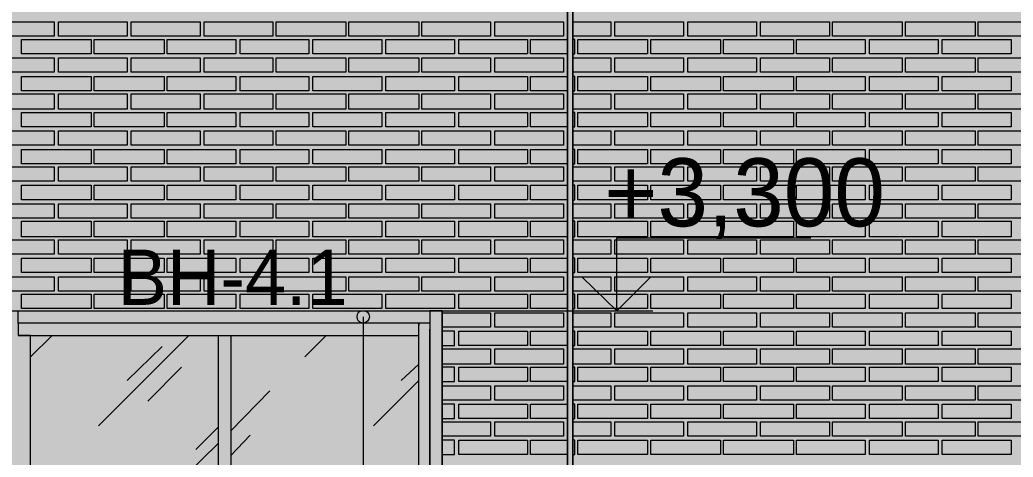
# Model space of a CAD drawing. Header units: millimetres. Extents: x -28928 to 100580, y -22867 to 36490.
# Drawn here: x 2674 to 6767, y -2067 to -267 of the extents above; entities that cross this region are included whole.
import ezdxf

# ---------------------------------------------------------------- set-up
doc = ezdxf.new("R2010")
doc.units = ezdxf.units.MM
doc.layers.add('PDF _Геометрия', color=7, linetype='Continuous', true_color=0x8f8e8d)
doc.layers.add('PDF _Сплошная заливка', color=7, linetype='Continuous', true_color=0xffffff)
doc.layers.add('PDF _Текст', color=7, linetype='Continuous')

msp = doc.modelspace()

# ---------------------------------------------------------------- hatches: boundary and pattern name
at = {"layer": 'PDF _Сплошная заливка', "true_color": 0xdcd6cf, "transparency": 33554559}
h = msp.add_hatch(color=254, dxfattribs=at)
h.paths.add_polyline_path([(-9335.1, -482.4), (-7257.8, -482.4), (-7257.8, -719.3), (-7253.6, -474), (-7245.1, -474), (-7245.1, -719.3), (-7207, -719.3), (-7207, -727.8), (-7164.7, -727.8), (-7164.7, -4713.2), (4931.1, -4713.2), (4931.1, 9028.4), (-9335.1, 9028.4), (-9335.1, 6929.9), (-7274.7, 6929.9), (-7274.7, 4218), (-9335.1, 4218)])
h.paths.add_polyline_path([(-7486.3, -4713.2), (-7486.3, -1163.6), (-9335.1, -1163.6), (-9335.1, -4713.2)])
msp.add_hatch(color=254, dxfattribs=at).paths.add_polyline_path([(29465.3, 1544.1), (29486.4, 1544.1), (29486.4, 9028.4), (4952.2, 9028.4), (4952.2, -4713.2), (29465.3, -4713.2)])

# ---------------------------------------------------------------- linework, layer by layer
at = {"layer": 'PDF _Геометрия', "color": 7, "lineweight": 9}
for points in [[(45263, -4713.2), (-7168.9, -4713.2), (4931.1, -4713.2), (-7168.9, -4713.2), (4931.1, -4713.2), (4931.1, 9028.4), (4931.1, -4764)], [(4952.2, -4764), (4952.2, 9028.4), (4952.2, -4713.2), (29465.3, -4713.2), (4952.2, -4713.2), (29465.3, -4713.2), (29465.3, 1531.4), (29465.3, -4764)], [(4266.8, -1464), (4482.6, -1464), (5134.1, -1464), (5134.1, -1163.6), (5933.7, -1163.6)], [(2616.8, -1464), (4414.9, -1464), (4414.9, -4163.2), (4414.9, -4087), (4414.9, -2813.6), (4414.9, -1540.1), (4414.9, -1464), (4364.1, -1464), (4364.1, -1540.1), (4364.1, -2813.6), (4364.1, -1540.1)], [(4981.8, -1464), (5282.2, -1464)], [(4089.1, -1489.3), (4089.1, -2496.3), (4508, -2496.3), (4376.8, -2496.3)], [(4317.6, -1514.7), (4317.6, -1523.2)], [(4364.1, -4154.7), (4364.1, -4087), (4364.1, -2813.6), (4364.1, -4112.4), (4317.6, -4112.4), (4317.6, -2813.6), (4317.6, -1540.1)], [(2667.6, -4112.4), (2718.4, -4112.4), (2718.4, -2813.6), (2718.4, -1565.5), (2667.6, -1565.5)], [(2718.4, -1654.3), (2807.2, -1565.5)], [(2997.6, -1937.8), (3369.9, -1565.5)], [(3848, -1654.3), (3936.8, -1565.5)], [(3116.1, -1751.6), (3259.9, -1612)], [(3200.7, -1836.3), (3340.3, -1696.6)], [(4245.7, -1751.6), (4317.6, -1684)], [(4131.4, -1937.8), (4317.6, -1751.6)], [(3543.4, -1959), (3704.1, -1794)], [(3399.5, -2035.1), (3492.6, -1942)], [(3543.4, -2060.5), (3623.7, -1975.9)], [(3281.1, -2217), (3492.6, -2009.7)]]:
    msp.add_lwpolyline(points, dxfattribs=at)
at = {"layer": 'PDF _Геометрия', "lineweight": 9}
for points in [[(2815.7, -275.1), (2815.7, -334.3), (2532.2, -334.3), (2532.2, -275.1)], [(3116.1, -275.1), (3116.1, -334.3), (2832.6, -334.3), (2832.6, -275.1)], [(3416.4, -275.1), (3416.4, -334.3), (3133, -334.3), (3133, -275.1)], [(3716.8, -275.1), (3716.8, -334.3), (3433.4, -334.3), (3433.4, -275.1)], [(4017.2, -275.1), (4017.2, -334.3), (3729.5, -334.3), (3729.5, -275.1)], [(4317.6, -275.1), (4317.6, -334.3), (4029.9, -334.3), (4029.9, -275.1)], [(4613.7, -275.1), (4613.7, -334.3), (4330.3, -334.3), (4330.3, -275.1)], [(4914.1, -275.1), (4914.1, -334.3), (4630.7, -334.3), (4630.7, -275.1)], [(5409.1, -275.1), (5409.1, -334.3), (5125.7, -334.3), (5125.7, -275.1)], [(5709.5, -275.1), (5709.5, -334.3), (5426.1, -334.3), (5426.1, -275.1)], [(6009.9, -275.1), (6009.9, -334.3), (5726.4, -334.3), (5726.4, -275.1)], [(6310.3, -275.1), (6310.3, -334.3), (6022.6, -334.3), (6022.6, -275.1)], [(6610.7, -275.1), (6610.7, -334.3), (6323, -334.3), (6323, -275.1)], [(6911.1, -275.1), (6911.1, -334.3), (6623.4, -334.3), (6623.4, -275.1)], [(2968, -406.3), (2824.1, -406.3), (2680.3, -406.3), (2680.3, -347), (2824.1, -347), (2968, -347)], [(3268.4, -406.3), (3124.5, -406.3), (2980.7, -406.3), (2980.7, -347), (3124.5, -347), (3268.4, -347)], [(3564.5, -406.3), (3424.9, -406.3), (3281.1, -406.3), (3281.1, -347), (3424.9, -347), (3564.5, -347)], [(3864.9, -406.3), (3725.3, -406.3), (3581.4, -406.3), (3581.4, -347), (3725.3, -347), (3864.9, -347)], [(4165.3, -406.3), (4021.4, -406.3), (3881.8, -406.3), (3881.8, -347), (4021.4, -347), (4165.3, -347)], [(4465.7, -406.3), (4321.8, -406.3), (4182.2, -406.3), (4182.2, -347), (4321.8, -347), (4465.7, -347)], [(4766.1, -406.3), (4622.2, -406.3), (4482.6, -406.3), (4482.6, -347), (4622.2, -347), (4766.1, -347)], [(5261.1, -406.3), (5117.2, -406.3), (4973.4, -406.3), (4973.4, -347), (5117.2, -347), (5261.1, -347)], [(5561.4, -406.3), (5417.6, -406.3), (5273.7, -406.3), (5273.7, -347), (5417.6, -347), (5561.4, -347)], [(5861.8, -406.3), (5718, -406.3), (5574.1, -406.3), (5574.1, -347), (5718, -347), (5861.8, -347)], [(6158, -406.3), (6018.4, -406.3), (5874.5, -406.3), (5874.5, -347), (6018.4, -347), (6158, -347)], [(6458.4, -406.3), (6318.7, -406.3), (6174.9, -406.3), (6174.9, -347), (6318.7, -347), (6458.4, -347)], [(6758.7, -406.3), (6614.9, -406.3), (6475.3, -406.3), (6475.3, -347), (6614.9, -347), (6758.7, -347)], [(2815.7, -423.2), (2815.7, -482.4), (2532.2, -482.4), (2532.2, -423.2)], [(3116.1, -423.2), (3116.1, -482.4), (2832.6, -482.4), (2832.6, -423.2)], [(3416.4, -423.2), (3416.4, -482.4), (3133, -482.4), (3133, -423.2)], [(3716.8, -423.2), (3716.8, -482.4), (3433.4, -482.4), (3433.4, -423.2)], [(4017.2, -423.2), (4017.2, -482.4), (3729.5, -482.4), (3729.5, -423.2)], [(4317.6, -423.2), (4317.6, -482.4), (4029.9, -482.4), (4029.9, -423.2)], [(4613.7, -423.2), (4613.7, -482.4), (4330.3, -482.4), (4330.3, -423.2)], [(4914.1, -423.2), (4914.1, -482.4), (4630.7, -482.4), (4630.7, -423.2)], [(5409.1, -423.2), (5409.1, -482.4), (5125.7, -482.4), (5125.7, -423.2)], [(5709.5, -423.2), (5709.5, -482.4), (5426.1, -482.4), (5426.1, -423.2)], [(6009.9, -423.2), (6009.9, -482.4), (5726.4, -482.4), (5726.4, -423.2)], [(6310.3, -423.2), (6310.3, -482.4), (6022.6, -482.4), (6022.6, -423.2)], [(6610.7, -423.2), (6610.7, -482.4), (6323, -482.4), (6323, -423.2)], [(6911.1, -423.2), (6911.1, -482.4), (6623.4, -482.4), (6623.4, -423.2)], [(2968, -558.6), (2824.1, -558.6), (2680.3, -558.6), (2680.3, -499.3), (2824.1, -499.3), (2968, -499.3)], [(3268.4, -558.6), (3124.5, -558.6), (2980.7, -558.6), (2980.7, -499.3), (3124.5, -499.3), (3268.4, -499.3)], [(3564.5, -558.6), (3424.9, -558.6), (3281.1, -558.6), (3281.1, -499.3), (3424.9, -499.3), (3564.5, -499.3)], [(3864.9, -558.6), (3725.3, -558.6), (3581.4, -558.6), (3581.4, -499.3), (3725.3, -499.3), (3864.9, -499.3)], [(4165.3, -558.6), (4021.4, -558.6), (3881.8, -558.6), (3881.8, -499.3), (4021.4, -499.3), (4165.3, -499.3)], [(4465.7, -558.6), (4321.8, -558.6), (4182.2, -558.6), (4182.2, -499.3), (4321.8, -499.3), (4465.7, -499.3)], [(4766.1, -558.6), (4622.2, -558.6), (4482.6, -558.6), (4482.6, -499.3), (4622.2, -499.3), (4766.1, -499.3)], [(5261.1, -558.6), (5117.2, -558.6), (4973.4, -558.6), (4973.4, -499.3), (5117.2, -499.3), (5261.1, -499.3)], [(5561.4, -558.6), (5417.6, -558.6), (5273.7, -558.6), (5273.7, -499.3), (5417.6, -499.3), (5561.4, -499.3)], [(5861.8, -558.6), (5718, -558.6), (5574.1, -558.6), (5574.1, -499.3), (5718, -499.3), (5861.8, -499.3)], [(6158, -558.6), (6018.4, -558.6), (5874.5, -558.6), (5874.5, -499.3), (6018.4, -499.3), (6158, -499.3)], [(6458.4, -558.6), (6318.7, -558.6), (6174.9, -558.6), (6174.9, -499.3), (6318.7, -499.3), (6458.4, -499.3)], [(6758.7, -558.6), (6614.9, -558.6), (6475.3, -558.6), (6475.3, -499.3), (6614.9, -499.3), (6758.7, -499.3)], [(2815.7, -571.3), (2815.7, -634.7), (2532.2, -634.7), (2532.2, -571.3)], [(3116.1, -571.3), (3116.1, -634.7), (2832.6, -634.7), (2832.6, -571.3)], [(3416.4, -571.3), (3416.4, -634.7), (3133, -634.7), (3133, -571.3)], [(3716.8, -571.3), (3716.8, -634.7), (3433.4, -634.7), (3433.4, -571.3)], [(4017.2, -571.3), (4017.2, -634.7), (3729.5, -634.7), (3729.5, -571.3)], [(4317.6, -571.3), (4317.6, -634.7), (4029.9, -634.7), (4029.9, -571.3)], [(4613.7, -571.3), (4613.7, -634.7), (4330.3, -634.7), (4330.3, -571.3)], [(4914.1, -571.3), (4914.1, -634.7), (4630.7, -634.7), (4630.7, -571.3)], [(5409.1, -571.3), (5409.1, -634.7), (5125.7, -634.7), (5125.7, -571.3)], [(5709.5, -571.3), (5709.5, -634.7), (5426.1, -634.7), (5426.1, -571.3)], [(6009.9, -571.3), (6009.9, -634.7), (5726.4, -634.7), (5726.4, -571.3)], [(6310.3, -571.3), (6310.3, -634.7), (6022.6, -634.7), (6022.6, -571.3)], [(6610.7, -571.3), (6610.7, -634.7), (6323, -634.7), (6323, -571.3)], [(6911.1, -571.3), (6911.1, -634.7), (6623.4, -634.7), (6623.4, -571.3)], [(2968, -706.6), (2824.1, -706.6), (2680.3, -706.6), (2680.3, -647.4), (2824.1, -647.4), (2968, -647.4)], [(3268.4, -706.6), (3124.5, -706.6), (2980.7, -706.6), (2980.7, -647.4), (3124.5, -647.4), (3268.4, -647.4)], [(3564.5, -706.6), (3424.9, -706.6), (3281.1, -706.6), (3281.1, -647.4), (3424.9, -647.4), (3564.5, -647.4)], [(3864.9, -706.6), (3725.3, -706.6), (3581.4, -706.6), (3581.4, -647.4), (3725.3, -647.4), (3864.9, -647.4)], [(4165.3, -706.6), (4021.4, -706.6), (3881.8, -706.6), (3881.8, -647.4), (4021.4, -647.4), (4165.3, -647.4)], [(4465.7, -706.6), (4321.8, -706.6), (4182.2, -706.6), (4182.2, -647.4), (4321.8, -647.4), (4465.7, -647.4)], [(4766.1, -706.6), (4622.2, -706.6), (4482.6, -706.6), (4482.6, -647.4), (4622.2, -647.4), (4766.1, -647.4)], [(5261.1, -706.6), (5117.2, -706.6), (4973.4, -706.6), (4973.4, -647.4), (5117.2, -647.4), (5261.1, -647.4)], [(5561.4, -706.6), (5417.6, -706.6), (5273.7, -706.6), (5273.7, -647.4), (5417.6, -647.4), (5561.4, -647.4)], [(5861.8, -706.6), (5718, -706.6), (5574.1, -706.6), (5574.1, -647.4), (5718, -647.4), (5861.8, -647.4)], [(6158, -706.6), (6018.4, -706.6), (5874.5, -706.6), (5874.5, -647.4), (6018.4, -647.4), (6158, -647.4)], [(6458.4, -706.6), (6318.7, -706.6), (6174.9, -706.6), (6174.9, -647.4), (6318.7, -647.4), (6458.4, -647.4)], [(6758.7, -706.6), (6614.9, -706.6), (6475.3, -706.6), (6475.3, -647.4), (6614.9, -647.4), (6758.7, -647.4)], [(2815.7, -723.6), (2815.7, -782.8), (2532.2, -782.8), (2532.2, -723.6)], [(3116.1, -723.6), (3116.1, -782.8), (2832.6, -782.8), (2832.6, -723.6)], [(3416.4, -723.6), (3416.4, -782.8), (3133, -782.8), (3133, -723.6)], [(3716.8, -723.6), (3716.8, -782.8), (3433.4, -782.8), (3433.4, -723.6)], [(4017.2, -723.6), (4017.2, -782.8), (3729.5, -782.8), (3729.5, -723.6)], [(4317.6, -723.6), (4317.6, -782.8), (4029.9, -782.8), (4029.9, -723.6)], [(4613.7, -723.6), (4613.7, -782.8), (4330.3, -782.8), (4330.3, -723.6)], [(4914.1, -723.6), (4914.1, -782.8), (4630.7, -782.8), (4630.7, -723.6)], [(5409.1, -723.6), (5409.1, -782.8), (5125.7, -782.8), (5125.7, -723.6)], [(5709.5, -723.6), (5709.5, -782.8), (5426.1, -782.8), (5426.1, -723.6)], [(6009.9, -723.6), (6009.9, -782.8), (5726.4, -782.8), (5726.4, -723.6)], [(6310.3, -723.6), (6310.3, -782.8), (6022.6, -782.8), (6022.6, -723.6)], [(6610.7, -723.6), (6610.7, -782.8), (6323, -782.8), (6323, -723.6)], [(6911.1, -723.6), (6911.1, -782.8), (6623.4, -782.8), (6623.4, -723.6)], [(2968, -859), (2824.1, -859), (2680.3, -859), (2680.3, -799.7), (2824.1, -799.7), (2968, -799.7)], [(3268.4, -859), (3124.5, -859), (2980.7, -859), (2980.7, -799.7), (3124.5, -799.7), (3268.4, -799.7)], [(3564.5, -859), (3424.9, -859), (3281.1, -859), (3281.1, -799.7), (3424.9, -799.7), (3564.5, -799.7)], [(3864.9, -859), (3725.3, -859), (3581.4, -859), (3581.4, -799.7), (3725.3, -799.7), (3864.9, -799.7)], [(4165.3, -859), (4021.4, -859), (3881.8, -859), (3881.8, -799.7), (4021.4, -799.7), (4165.3, -799.7)], [(4465.7, -859), (4321.8, -859), (4182.2, -859), (4182.2, -799.7), (4321.8, -799.7), (4465.7, -799.7)], [(4766.1, -859), (4622.2, -859), (4482.6, -859), (4482.6, -799.7), (4622.2, -799.7), (4766.1, -799.7)], [(5261.1, -859), (5117.2, -859), (4973.4, -859), (4973.4, -799.7), (5117.2, -799.7), (5261.1, -799.7)], [(5561.4, -859), (5417.6, -859), (5273.7, -859), (5273.7, -799.7), (5417.6, -799.7), (5561.4, -799.7)], [(5861.8, -859), (5718, -859), (5574.1, -859), (5574.1, -799.7), (5718, -799.7), (5861.8, -799.7)], [(6158, -859), (6018.4, -859), (5874.5, -859), (5874.5, -799.7), (6018.4, -799.7), (6158, -799.7)], [(6458.4, -859), (6318.7, -859), (6174.9, -859), (6174.9, -799.7), (6318.7, -799.7), (6458.4, -799.7)], [(6758.7, -859), (6614.9, -859), (6475.3, -859), (6475.3, -799.7), (6614.9, -799.7), (6758.7, -799.7)], [(2815.7, -871.6), (2815.7, -930.9), (2532.2, -930.9), (2532.2, -871.6)], [(3116.1, -871.6), (3116.1, -930.9), (2832.6, -930.9), (2832.6, -871.6)], [(3416.4, -871.6), (3416.4, -930.9), (3133, -930.9), (3133, -871.6)], [(3716.8, -871.6), (3716.8, -930.9), (3433.4, -930.9), (3433.4, -871.6)], [(4017.2, -871.6), (4017.2, -930.9), (3729.5, -930.9), (3729.5, -871.6)], [(4317.6, -871.6), (4317.6, -930.9), (4029.9, -930.9), (4029.9, -871.6)], [(4613.7, -871.6), (4613.7, -930.9), (4330.3, -930.9), (4330.3, -871.6)], [(4914.1, -871.6), (4914.1, -930.9), (4630.7, -930.9), (4630.7, -871.6)], [(5409.1, -871.6), (5409.1, -930.9), (5125.7, -930.9), (5125.7, -871.6)], [(5709.5, -871.6), (5709.5, -930.9), (5426.1, -930.9), (5426.1, -871.6)], [(6009.9, -871.6), (6009.9, -930.9), (5726.4, -930.9), (5726.4, -871.6)], [(6310.3, -871.6), (6310.3, -930.9), (6022.6, -930.9), (6022.6, -871.6)], [(6610.7, -871.6), (6610.7, -930.9), (6323, -930.9), (6323, -871.6)], [(6911.1, -871.6), (6911.1, -930.9), (6623.4, -930.9), (6623.4, -871.6)], [(2968, -1007), (2824.1, -1007), (2680.3, -1007), (2680.3, -947.8), (2824.1, -947.8), (2968, -947.8)], [(3268.4, -1007), (3124.5, -1007), (2980.7, -1007), (2980.7, -947.8), (3124.5, -947.8), (3268.4, -947.8)], [(3564.5, -1007), (3424.9, -1007), (3281.1, -1007), (3281.1, -947.8), (3424.9, -947.8), (3564.5, -947.8)], [(3864.9, -1007), (3725.3, -1007), (3581.4, -1007), (3581.4, -947.8), (3725.3, -947.8), (3864.9, -947.8)], [(4165.3, -1007), (4021.4, -1007), (3881.8, -1007), (3881.8, -947.8), (4021.4, -947.8), (4165.3, -947.8)], [(4465.7, -1007), (4321.8, -1007), (4182.2, -1007), (4182.2, -947.8), (4321.8, -947.8), (4465.7, -947.8)], [(4766.1, -1007), (4622.2, -1007), (4482.6, -1007), (4482.6, -947.8), (4622.2, -947.8), (4766.1, -947.8)], [(5261.1, -1007), (5117.2, -1007), (4973.4, -1007), (4973.4, -947.8), (5117.2, -947.8), (5261.1, -947.8)], [(5561.4, -1007), (5417.6, -1007), (5273.7, -1007), (5273.7, -947.8), (5417.6, -947.8), (5561.4, -947.8)], [(5861.8, -1007), (5718, -1007), (5574.1, -1007), (5574.1, -947.8), (5718, -947.8), (5861.8, -947.8)], [(6158, -1007), (6018.4, -1007), (5874.5, -1007), (5874.5, -947.8), (6018.4, -947.8), (6158, -947.8)], [(6458.4, -1007), (6318.7, -1007), (6174.9, -1007), (6174.9, -947.8), (6318.7, -947.8), (6458.4, -947.8)], [(6758.7, -1007), (6614.9, -1007), (6475.3, -1007), (6475.3, -947.8), (6614.9, -947.8), (6758.7, -947.8)], [(2815.7, -1024), (2815.7, -1083.2), (2532.2, -1083.2), (2532.2, -1024)], [(3116.1, -1024), (3116.1, -1083.2), (2832.6, -1083.2), (2832.6, -1024)], [(3416.4, -1024), (3416.4, -1083.2), (3133, -1083.2), (3133, -1024)], [(3716.8, -1024), (3716.8, -1083.2), (3433.4, -1083.2), (3433.4, -1024)], [(4017.2, -1024), (4017.2, -1083.2), (3729.5, -1083.2), (3729.5, -1024)], [(4317.6, -1024), (4317.6, -1083.2), (4029.9, -1083.2), (4029.9, -1024)], [(4613.7, -1024), (4613.7, -1083.2), (4330.3, -1083.2), (4330.3, -1024)], [(4914.1, -1024), (4914.1, -1083.2), (4630.7, -1083.2), (4630.7, -1024)], [(5409.1, -1024), (5409.1, -1083.2), (5125.7, -1083.2), (5125.7, -1024)], [(5709.5, -1024), (5709.5, -1083.2), (5426.1, -1083.2), (5426.1, -1024)], [(6009.9, -1024), (6009.9, -1083.2), (5726.4, -1083.2), (5726.4, -1024)], [(6310.3, -1024), (6310.3, -1083.2), (6022.6, -1083.2), (6022.6, -1024)], [(6610.7, -1024), (6610.7, -1083.2), (6323, -1083.2), (6323, -1024)], [(6911.1, -1024), (6911.1, -1083.2), (6623.4, -1083.2), (6623.4, -1024)], [(2968, -1159.3), (2824.1, -1159.3), (2680.3, -1159.3), (2680.3, -1095.9), (2824.1, -1095.9), (2968, -1095.9)], [(3268.4, -1159.3), (3124.5, -1159.3), (2980.7, -1159.3), (2980.7, -1095.9), (3124.5, -1095.9), (3268.4, -1095.9)], [(3564.5, -1159.3), (3424.9, -1159.3), (3281.1, -1159.3), (3281.1, -1095.9), (3424.9, -1095.9), (3564.5, -1095.9)], [(3864.9, -1159.3), (3725.3, -1159.3), (3581.4, -1159.3), (3581.4, -1095.9), (3725.3, -1095.9), (3864.9, -1095.9)], [(4165.3, -1159.3), (4021.4, -1159.3), (3881.8, -1159.3), (3881.8, -1095.9), (4021.4, -1095.9), (4165.3, -1095.9)], [(4465.7, -1159.3), (4321.8, -1159.3), (4182.2, -1159.3), (4182.2, -1095.9), (4321.8, -1095.9), (4465.7, -1095.9)], [(4766.1, -1159.3), (4622.2, -1159.3), (4482.6, -1159.3), (4482.6, -1095.9), (4622.2, -1095.9), (4766.1, -1095.9)], [(5261.1, -1159.3), (5117.2, -1159.3), (4973.4, -1159.3), (4973.4, -1095.9), (5117.2, -1095.9), (5261.1, -1095.9)], [(5561.4, -1159.3), (5417.6, -1159.3), (5273.7, -1159.3), (5273.7, -1095.9), (5417.6, -1095.9), (5561.4, -1095.9)], [(5861.8, -1159.3), (5718, -1159.3), (5574.1, -1159.3), (5574.1, -1095.9), (5718, -1095.9), (5861.8, -1095.9)], [(6158, -1159.3), (6018.4, -1159.3), (5874.5, -1159.3), (5874.5, -1095.9), (6018.4, -1095.9), (6158, -1095.9)], [(6458.4, -1159.3), (6318.7, -1159.3), (6174.9, -1159.3), (6174.9, -1095.9), (6318.7, -1095.9), (6458.4, -1095.9)], [(6758.7, -1159.3), (6614.9, -1159.3), (6475.3, -1159.3), (6475.3, -1095.9), (6614.9, -1095.9), (6758.7, -1095.9)], [(2815.7, -1172), (2815.7, -1231.3), (2532.2, -1231.3), (2532.2, -1172)], [(3116.1, -1172), (3116.1, -1231.3), (2832.6, -1231.3), (2832.6, -1172)], [(3416.4, -1172), (3416.4, -1231.3), (3133, -1231.3), (3133, -1172)], [(3716.8, -1172), (3716.8, -1231.3), (3433.4, -1231.3), (3433.4, -1172)], [(4017.2, -1172), (4017.2, -1231.3), (3729.5, -1231.3), (3729.5, -1172)], [(4317.6, -1172), (4317.6, -1231.3), (4029.9, -1231.3), (4029.9, -1172)], [(4613.7, -1172), (4613.7, -1231.3), (4330.3, -1231.3), (4330.3, -1172)], [(4914.1, -1172), (4914.1, -1231.3), (4630.7, -1231.3), (4630.7, -1172)], [(5409.1, -1172), (5409.1, -1231.3), (5125.7, -1231.3), (5125.7, -1172)], [(5709.5, -1172), (5709.5, -1231.3), (5426.1, -1231.3), (5426.1, -1172)], [(6009.9, -1172), (6009.9, -1231.3), (5726.4, -1231.3), (5726.4, -1172)], [(6310.3, -1172), (6310.3, -1231.3), (6022.6, -1231.3), (6022.6, -1172)], [(6610.7, -1172), (6610.7, -1231.3), (6323, -1231.3), (6323, -1172)], [(6911.1, -1172), (6911.1, -1231.3), (6623.4, -1231.3), (6623.4, -1172)], [(2968, -1307.4), (2824.1, -1307.4), (2680.3, -1307.4), (2680.3, -1248.2), (2824.1, -1248.2), (2968, -1248.2)], [(3268.4, -1307.4), (3124.5, -1307.4), (2980.7, -1307.4), (2980.7, -1248.2), (3124.5, -1248.2), (3268.4, -1248.2)], [(3564.5, -1307.4), (3424.9, -1307.4), (3281.1, -1307.4), (3281.1, -1248.2), (3424.9, -1248.2), (3564.5, -1248.2)], [(3864.9, -1307.4), (3725.3, -1307.4), (3581.4, -1307.4), (3581.4, -1248.2), (3725.3, -1248.2), (3864.9, -1248.2)], [(4165.3, -1307.4), (4021.4, -1307.4), (3881.8, -1307.4), (3881.8, -1248.2), (4021.4, -1248.2), (4165.3, -1248.2)], [(4465.7, -1307.4), (4321.8, -1307.4), (4182.2, -1307.4), (4182.2, -1248.2), (4321.8, -1248.2), (4465.7, -1248.2)], [(4766.1, -1307.4), (4622.2, -1307.4), (4482.6, -1307.4), (4482.6, -1248.2), (4622.2, -1248.2), (4766.1, -1248.2)], [(5261.1, -1307.4), (5117.2, -1307.4), (4973.4, -1307.4), (4973.4, -1248.2), (5117.2, -1248.2), (5261.1, -1248.2)], [(5561.4, -1307.4), (5417.6, -1307.4), (5273.7, -1307.4), (5273.7, -1248.2), (5417.6, -1248.2), (5561.4, -1248.2)], [(5861.8, -1307.4), (5718, -1307.4), (5574.1, -1307.4), (5574.1, -1248.2), (5718, -1248.2), (5861.8, -1248.2)], [(6158, -1307.4), (6018.4, -1307.4), (5874.5, -1307.4), (5874.5, -1248.2), (6018.4, -1248.2), (6158, -1248.2)], [(6458.4, -1307.4), (6318.7, -1307.4), (6174.9, -1307.4), (6174.9, -1248.2), (6318.7, -1248.2), (6458.4, -1248.2)], [(6758.7, -1307.4), (6614.9, -1307.4), (6475.3, -1307.4), (6475.3, -1248.2), (6614.9, -1248.2), (6758.7, -1248.2)], [(2815.7, -1324.3), (2815.7, -1383.6), (2532.2, -1383.6), (2532.2, -1324.3)], [(3116.1, -1324.3), (3116.1, -1383.6), (2832.6, -1383.6), (2832.6, -1324.3)], [(3416.4, -1324.3), (3416.4, -1383.6), (3133, -1383.6), (3133, -1324.3)], [(3716.8, -1324.3), (3716.8, -1383.6), (3433.4, -1383.6), (3433.4, -1324.3)], [(4017.2, -1324.3), (4017.2, -1383.6), (3729.5, -1383.6), (3729.5, -1324.3)], [(4317.6, -1324.3), (4317.6, -1383.6), (4029.9, -1383.6), (4029.9, -1324.3)], [(4613.7, -1324.3), (4613.7, -1383.6), (4330.3, -1383.6), (4330.3, -1324.3)], [(4914.1, -1324.3), (4914.1, -1383.6), (4630.7, -1383.6), (4630.7, -1324.3)], [(5409.1, -1324.3), (5409.1, -1383.6), (5125.7, -1383.6), (5125.7, -1324.3)], [(5709.5, -1324.3), (5709.5, -1383.6), (5426.1, -1383.6), (5426.1, -1324.3)], [(6009.9, -1324.3), (6009.9, -1383.6), (5726.4, -1383.6), (5726.4, -1324.3)], [(6310.3, -1324.3), (6310.3, -1383.6), (6022.6, -1383.6), (6022.6, -1324.3)], [(6610.7, -1324.3), (6610.7, -1383.6), (6323, -1383.6), (6323, -1324.3)], [(6911.1, -1324.3), (6911.1, -1383.6), (6623.4, -1383.6), (6623.4, -1324.3)], [(2968, -1455.5), (2824.1, -1455.5), (2680.3, -1455.5), (2680.3, -1396.3), (2824.1, -1396.3), (2968, -1396.3)], [(3268.4, -1455.5), (3124.5, -1455.5), (2980.7, -1455.5), (2980.7, -1396.3), (3124.5, -1396.3), (3268.4, -1396.3)], [(3564.5, -1455.5), (3424.9, -1455.5), (3281.1, -1455.5), (3281.1, -1396.3), (3424.9, -1396.3), (3564.5, -1396.3)], [(3864.9, -1455.5), (3725.3, -1455.5), (3581.4, -1455.5), (3581.4, -1396.3), (3725.3, -1396.3), (3864.9, -1396.3)], [(4165.3, -1455.5), (4021.4, -1455.5), (3881.8, -1455.5), (3881.8, -1396.3), (4021.4, -1396.3), (4165.3, -1396.3)], [(4465.7, -1455.5), (4321.8, -1455.5), (4182.2, -1455.5), (4182.2, -1396.3), (4321.8, -1396.3), (4465.7, -1396.3)], [(4766.1, -1455.5), (4622.2, -1455.5), (4482.6, -1455.5), (4482.6, -1396.3), (4622.2, -1396.3), (4766.1, -1396.3)], [(5261.1, -1455.5), (5117.2, -1455.5), (4973.4, -1455.5), (4973.4, -1396.3), (5117.2, -1396.3), (5261.1, -1396.3)], [(5561.4, -1455.5), (5417.6, -1455.5), (5273.7, -1455.5), (5273.7, -1396.3), (5417.6, -1396.3), (5561.4, -1396.3)], [(5861.8, -1455.5), (5718, -1455.5), (5574.1, -1455.5), (5574.1, -1396.3), (5718, -1396.3), (5861.8, -1396.3)], [(6158, -1455.5), (6018.4, -1455.5), (5874.5, -1455.5), (5874.5, -1396.3), (6018.4, -1396.3), (6158, -1396.3)], [(6458.4, -1455.5), (6318.7, -1455.5), (6174.9, -1455.5), (6174.9, -1396.3), (6318.7, -1396.3), (6458.4, -1396.3)], [(6758.7, -1455.5), (6614.9, -1455.5), (6475.3, -1455.5), (6475.3, -1396.3), (6614.9, -1396.3), (6758.7, -1396.3)], [(4914.1, -1472.4), (4914.1, -1531.6), (4630.7, -1531.6), (4630.7, -1472.4)], [(5409.1, -1472.4), (5409.1, -1531.6), (5125.7, -1531.6), (5125.7, -1472.4)], [(5709.5, -1472.4), (5709.5, -1531.6), (5426.1, -1531.6), (5426.1, -1472.4)], [(6009.9, -1472.4), (6009.9, -1531.6), (5726.4, -1531.6), (5726.4, -1472.4)], [(6310.3, -1472.4), (6310.3, -1531.6), (6022.6, -1531.6), (6022.6, -1472.4)], [(6610.7, -1472.4), (6610.7, -1531.6), (6323, -1531.6), (6323, -1472.4)], [(6911.1, -1472.4), (6911.1, -1531.6), (6623.4, -1531.6), (6623.4, -1472.4)], [(4766.1, -1607.8), (4622.2, -1607.8), (4482.6, -1607.8), (4482.6, -1548.6), (4622.2, -1548.6), (4766.1, -1548.6)], [(5261.1, -1607.8), (5117.2, -1607.8), (4973.4, -1607.8), (4973.4, -1548.6), (5117.2, -1548.6), (5261.1, -1548.6)], [(5561.4, -1607.8), (5417.6, -1607.8), (5273.7, -1607.8), (5273.7, -1548.6), (5417.6, -1548.6), (5561.4, -1548.6)], [(5861.8, -1607.8), (5718, -1607.8), (5574.1, -1607.8), (5574.1, -1548.6), (5718, -1548.6), (5861.8, -1548.6)], [(6158, -1607.8), (6018.4, -1607.8), (5874.5, -1607.8), (5874.5, -1548.6), (6018.4, -1548.6), (6158, -1548.6)], [(6458.4, -1607.8), (6318.7, -1607.8), (6174.9, -1607.8), (6174.9, -1548.6), (6318.7, -1548.6), (6458.4, -1548.6)], [(6758.7, -1607.8), (6614.9, -1607.8), (6475.3, -1607.8), (6475.3, -1548.6), (6614.9, -1548.6), (6758.7, -1548.6)], [(4914.1, -1620.5), (4914.1, -1684), (4630.7, -1684), (4630.7, -1620.5)], [(5409.1, -1620.5), (5409.1, -1684), (5125.7, -1684), (5125.7, -1620.5)], [(5709.5, -1620.5), (5709.5, -1684), (5426.1, -1684), (5426.1, -1620.5)], [(6009.9, -1620.5), (6009.9, -1684), (5726.4, -1684), (5726.4, -1620.5)], [(6310.3, -1620.5), (6310.3, -1684), (6022.6, -1684), (6022.6, -1620.5)], [(6610.7, -1620.5), (6610.7, -1684), (6323, -1684), (6323, -1620.5)], [(6911.1, -1620.5), (6911.1, -1684), (6623.4, -1684), (6623.4, -1620.5)], [(4766.1, -1755.9), (4622.2, -1755.9), (4482.6, -1755.9), (4482.6, -1696.6), (4622.2, -1696.6), (4766.1, -1696.6)], [(5261.1, -1755.9), (5117.2, -1755.9), (4973.4, -1755.9), (4973.4, -1696.6), (5117.2, -1696.6), (5261.1, -1696.6)], [(5561.4, -1755.9), (5417.6, -1755.9), (5273.7, -1755.9), (5273.7, -1696.6), (5417.6, -1696.6), (5561.4, -1696.6)], [(5861.8, -1755.9), (5718, -1755.9), (5574.1, -1755.9), (5574.1, -1696.6), (5718, -1696.6), (5861.8, -1696.6)], [(6158, -1755.9), (6018.4, -1755.9), (5874.5, -1755.9), (5874.5, -1696.6), (6018.4, -1696.6), (6158, -1696.6)], [(6458.4, -1755.9), (6318.7, -1755.9), (6174.9, -1755.9), (6174.9, -1696.6), (6318.7, -1696.6), (6458.4, -1696.6)], [(6758.7, -1755.9), (6614.9, -1755.9), (6475.3, -1755.9), (6475.3, -1696.6), (6614.9, -1696.6), (6758.7, -1696.6)], [(4914.1, -1772.8), (4914.1, -1832), (4630.7, -1832), (4630.7, -1772.8)], [(5409.1, -1772.8), (5409.1, -1832), (5125.7, -1832), (5125.7, -1772.8)], [(5709.5, -1772.8), (5709.5, -1832), (5426.1, -1832), (5426.1, -1772.8)], [(6009.9, -1772.8), (6009.9, -1832), (5726.4, -1832), (5726.4, -1772.8)], [(6310.3, -1772.8), (6310.3, -1832), (6022.6, -1832), (6022.6, -1772.8)], [(6610.7, -1772.8), (6610.7, -1832), (6323, -1832), (6323, -1772.8)], [(6911.1, -1772.8), (6911.1, -1832), (6623.4, -1832), (6623.4, -1772.8)], [(4766.1, -1908.2), (4622.2, -1908.2), (4482.6, -1908.2), (4482.6, -1849), (4622.2, -1849), (4766.1, -1849)], [(5261.1, -1908.2), (5117.2, -1908.2), (4973.4, -1908.2), (4973.4, -1849), (5117.2, -1849), (5261.1, -1849)], [(5561.4, -1908.2), (5417.6, -1908.2), (5273.7, -1908.2), (5273.7, -1849), (5417.6, -1849), (5561.4, -1849)], [(5861.8, -1908.2), (5718, -1908.2), (5574.1, -1908.2), (5574.1, -1849), (5718, -1849), (5861.8, -1849)], [(6158, -1908.2), (6018.4, -1908.2), (5874.5, -1908.2), (5874.5, -1849), (6018.4, -1849), (6158, -1849)], [(6458.4, -1908.2), (6318.7, -1908.2), (6174.9, -1908.2), (6174.9, -1849), (6318.7, -1849), (6458.4, -1849)], [(6758.7, -1908.2), (6614.9, -1908.2), (6475.3, -1908.2), (6475.3, -1849), (6614.9, -1849), (6758.7, -1849)], [(4914.1, -1920.9), (4914.1, -1980.1), (4630.7, -1980.1), (4630.7, -1920.9)], [(5409.1, -1920.9), (5409.1, -1980.1), (5125.7, -1980.1), (5125.7, -1920.9)], [(5709.5, -1920.9), (5709.5, -1980.1), (5426.1, -1980.1), (5426.1, -1920.9)], [(6009.9, -1920.9), (6009.9, -1980.1), (5726.4, -1980.1), (5726.4, -1920.9)], [(6310.3, -1920.9), (6310.3, -1980.1), (6022.6, -1980.1), (6022.6, -1920.9)], [(6610.7, -1920.9), (6610.7, -1980.1), (6323, -1980.1), (6323, -1920.9)], [(6911.1, -1920.9), (6911.1, -1980.1), (6623.4, -1980.1), (6623.4, -1920.9)], [(4766.1, -2056.3), (4622.2, -2056.3), (4482.6, -2056.3), (4482.6, -1997), (4622.2, -1997), (4766.1, -1997)], [(5261.1, -2056.3), (5117.2, -2056.3), (4973.4, -2056.3), (4973.4, -1997), (5117.2, -1997), (5261.1, -1997)], [(5561.4, -2056.3), (5417.6, -2056.3), (5273.7, -2056.3), (5273.7, -1997), (5417.6, -1997), (5561.4, -1997)], [(5861.8, -2056.3), (5718, -2056.3), (5574.1, -2056.3), (5574.1, -1997), (5718, -1997), (5861.8, -1997)], [(6158, -2056.3), (6018.4, -2056.3), (5874.5, -2056.3), (5874.5, -1997), (6018.4, -1997), (6158, -1997)], [(6458.4, -2056.3), (6318.7, -2056.3), (6174.9, -2056.3), (6174.9, -1997), (6318.7, -1997), (6458.4, -1997)], [(6758.7, -2056.3), (6614.9, -2056.3), (6475.3, -2056.3), (6475.3, -1997), (6614.9, -1997), (6758.7, -1997)]]:
    msp.add_lwpolyline(points, close=True, dxfattribs=at)
for points in [[(4931.1, -275.1), (4931.1, -275.1)], [(4952.2, -275.1), (5108.7, -275.1), (5108.7, -334.3), (4952.2, -334.3)], [(4931.1, -406.3), (4922.6, -406.3), (4778.7, -406.3), (4778.7, -347), (4922.6, -347), (4931.1, -347)], [(4931.1, -334.3), (4931.1, -334.3)], [(4952.2, -406.3), (4960.7, -406.3), (4960.7, -347), (4952.2, -347)], [(4931.1, -423.2), (4931.1, -423.2)], [(4952.2, -423.2), (5108.7, -423.2), (5108.7, -482.4), (4952.2, -482.4)], [(4931.1, -482.4), (4931.1, -482.4)], [(4931.1, -558.6), (4922.6, -558.6), (4778.7, -558.6), (4778.7, -499.3), (4922.6, -499.3), (4931.1, -499.3)], [(4952.2, -558.6), (4960.7, -558.6), (4960.7, -499.3), (4952.2, -499.3)], [(4931.1, -571.3), (4931.1, -571.3)], [(4952.2, -571.3), (5108.7, -571.3), (5108.7, -634.7), (4952.2, -634.7)], [(4931.1, -706.6), (4922.6, -706.6), (4778.7, -706.6), (4778.7, -647.4), (4922.6, -647.4), (4931.1, -647.4)], [(4931.1, -634.7), (4931.1, -634.7)], [(4952.2, -706.6), (4960.7, -706.6), (4960.7, -647.4), (4952.2, -647.4)], [(4931.1, -723.6), (4931.1, -723.6)], [(4952.2, -723.6), (5108.7, -723.6), (5108.7, -782.8), (4952.2, -782.8)], [(4931.1, -859), (4922.6, -859), (4778.7, -859), (4778.7, -799.7), (4922.6, -799.7), (4931.1, -799.7)], [(4931.1, -782.8), (4931.1, -782.8)], [(4952.2, -859), (4960.7, -859), (4960.7, -799.7), (4952.2, -799.7)], [(4931.1, -871.6), (4931.1, -871.6)], [(4952.2, -871.6), (5108.7, -871.6), (5108.7, -930.9), (4952.2, -930.9)], [(4931.1, -930.9), (4931.1, -930.9)], [(4931.1, -1007), (4922.6, -1007), (4778.7, -1007), (4778.7, -947.8), (4922.6, -947.8), (4931.1, -947.8)], [(4952.2, -1007), (4960.7, -1007), (4960.7, -947.8), (4952.2, -947.8)], [(4931.1, -1024), (4931.1, -1024)], [(4952.2, -1024), (5108.7, -1024), (5108.7, -1083.2), (4952.2, -1083.2)], [(4931.1, -1159.3), (4922.6, -1159.3), (4778.7, -1159.3), (4778.7, -1095.9), (4922.6, -1095.9), (4931.1, -1095.9)], [(4931.1, -1083.2), (4931.1, -1083.2)], [(4952.2, -1159.3), (4960.7, -1159.3), (4960.7, -1095.9), (4952.2, -1095.9)], [(4931.1, -1172), (4931.1, -1172)], [(4952.2, -1172), (5108.7, -1172), (5108.7, -1231.3), (4952.2, -1231.3)], [(4931.1, -1307.4), (4922.6, -1307.4), (4778.7, -1307.4), (4778.7, -1248.2), (4922.6, -1248.2), (4931.1, -1248.2)], [(4931.1, -1231.3), (4931.1, -1231.3)], [(4952.2, -1307.4), (4960.7, -1307.4), (4960.7, -1248.2), (4952.2, -1248.2)], [(4931.1, -1324.3), (4931.1, -1324.3)], [(4952.2, -1324.3), (5108.7, -1324.3), (5108.7, -1383.6), (4952.2, -1383.6)], [(4931.1, -1383.6), (4931.1, -1383.6)], [(4931.1, -1455.5), (4922.6, -1455.5), (4778.7, -1455.5), (4778.7, -1396.3), (4922.6, -1396.3), (4931.1, -1396.3)], [(4952.2, -1455.5), (4960.7, -1455.5), (4960.7, -1396.3), (4952.2, -1396.3)], [(4414.9, -1472.4), (4613.7, -1472.4), (4613.7, -1531.6), (4414.9, -1531.6)], [(4931.1, -1472.4), (4931.1, -1472.4)], [(4952.2, -1472.4), (5108.7, -1472.4), (5108.7, -1531.6), (4952.2, -1531.6)], [(4414.9, -1607.8), (4465.7, -1607.8), (4465.7, -1548.6), (4414.9, -1548.6)], [(4931.1, -1607.8), (4922.6, -1607.8), (4778.7, -1607.8), (4778.7, -1548.6), (4922.6, -1548.6), (4931.1, -1548.6)], [(4931.1, -1531.6), (4931.1, -1531.6)], [(4952.2, -1607.8), (4960.7, -1607.8), (4960.7, -1548.6), (4952.2, -1548.6)], [(4414.9, -1620.5), (4613.7, -1620.5), (4613.7, -1684), (4414.9, -1684)], [(4931.1, -1620.5), (4931.1, -1620.5)], [(4952.2, -1620.5), (5108.7, -1620.5), (5108.7, -1684), (4952.2, -1684)], [(4414.9, -1755.9), (4465.7, -1755.9), (4465.7, -1696.6), (4414.9, -1696.6)], [(4931.1, -1755.9), (4922.6, -1755.9), (4778.7, -1755.9), (4778.7, -1696.6), (4922.6, -1696.6), (4931.1, -1696.6)], [(4931.1, -1684), (4931.1, -1684)], [(4952.2, -1755.9), (4960.7, -1755.9), (4960.7, -1696.6), (4952.2, -1696.6)], [(4414.9, -1772.8), (4613.7, -1772.8), (4613.7, -1832), (4414.9, -1832)], [(4931.1, -1772.8), (4931.1, -1772.8)], [(4952.2, -1772.8), (5108.7, -1772.8), (5108.7, -1832), (4952.2, -1832)], [(4931.1, -1832), (4931.1, -1832)], [(4414.9, -1908.2), (4465.7, -1908.2), (4465.7, -1849), (4414.9, -1849)], [(4931.1, -1908.2), (4922.6, -1908.2), (4778.7, -1908.2), (4778.7, -1849), (4922.6, -1849), (4931.1, -1849)], [(4952.2, -1908.2), (4960.7, -1908.2), (4960.7, -1849), (4952.2, -1849)], [(4414.9, -1920.9), (4613.7, -1920.9), (4613.7, -1980.1), (4414.9, -1980.1)], [(4931.1, -1920.9), (4931.1, -1920.9)], [(4952.2, -1920.9), (5108.7, -1920.9), (5108.7, -1980.1), (4952.2, -1980.1)], [(4414.9, -2056.3), (4465.7, -2056.3), (4465.7, -1997), (4414.9, -1997)], [(4931.1, -2056.3), (4922.6, -2056.3), (4778.7, -2056.3), (4778.7, -1997), (4922.6, -1997), (4931.1, -1997)], [(4931.1, -1980.1), (4931.1, -1980.1)], [(4952.2, -2056.3), (4960.7, -2056.3), (4960.7, -1997), (4952.2, -1997)]]:
    msp.add_lwpolyline(points, dxfattribs=at)
at = {"layer": 'PDF _Геометрия', "color": 7, "lineweight": 18}
msp.add_lwpolyline([(4990.3, -1324.3), (5134.1, -1464), (5273.7, -1324.3)], dxfattribs=at)
at = {"layer": 'PDF _Геометрия', "color": 7, "lineweight": 9}
for points in [[(3518, -1514.7), (2667.6, -1514.7), (2667.6, -1565.5), (3518, -1565.5), (4317.6, -1565.5), (4317.6, -1514.7), (3518, -1514.7), (2693, -1514.7), (2667.6, -1514.7), (2667.6, -1464), (2693, -1464), (3518, -1464), (4343, -1464), (4364.1, -1464), (4364.1, -1514.7), (4343, -1514.7)], [(3543.4, -4112.4), (3492.6, -4112.4), (2718.4, -4112.4), (2718.4, -4061.6), (3492.6, -4061.6), (3492.6, -4112.4), (3492.6, -2813.6), (3492.6, -1565.5), (3543.4, -1565.5), (3543.4, -2813.6)]]:
    msp.add_lwpolyline(points, close=True, dxfattribs=at)
for points in [[(4063.7, -1489.3), (4063.7, -1472.4), (4072.2, -1464), (4089.1, -1464)], [(4063.7, -1489.3), (4063.7, -1472.4), (4072.2, -1464), (4089.1, -1464)], [(4089.1, -1464), (4101.8, -1464), (4114.5, -1472.4), (4114.5, -1489.3)], [(4089.1, -1464), (4101.8, -1464), (4114.5, -1472.4), (4114.5, -1489.3)], [(4089.1, -1514.7), (4072.2, -1514.7), (4063.7, -1502), (4063.7, -1489.3)], [(4089.1, -1514.7), (4072.2, -1514.7), (4063.7, -1502), (4063.7, -1489.3)], [(4114.5, -1489.3), (4114.5, -1502), (4101.8, -1514.7), (4089.1, -1514.7)], [(4114.5, -1489.3), (4114.5, -1502), (4101.8, -1514.7), (4089.1, -1514.7)]]:
    msp.add_open_spline(points, degree=3, dxfattribs=at)
at = {"layer": 'PDF _Сплошная заливка', "color": 252, "lineweight": 9, "true_color": 0xa48f7a, "transparency": 33554559}
msp.add_solid([(4931.1, 9028.4), (4931.1, -4764), (4952.2, 9028.4), (4952.2, -4764)], dxfattribs=at)
at = {"layer": 'PDF _Сплошная заливка', "lineweight": 9, "transparency": 33554559}
for points in [[(2718.4, -1565.5), (2718.4, -4061.6), (3492.6, -1565.5), (3492.6, -4061.6)], [(3543.4, -1565.5), (3543.4, -2788.2), (4317.6, -1565.5), (4317.6, -2788.2)]]:
    msp.add_solid(points, dxfattribs=at)

# ---------------------------------------------------------------- texts
at = {"layer": 'PDF _Текст', "attachment_point": 4, "style": ''}
for s, insert, char_height in [('+3,300', (5082.6, -1002.7), 280.13), ('ВН-4.1', (3077.1, -1326.2), 227.71)]:
    msp.add_mtext(s, dxfattribs=dict(at, insert=insert, char_height=char_height))

doc.saveas('drawing.dxf')
